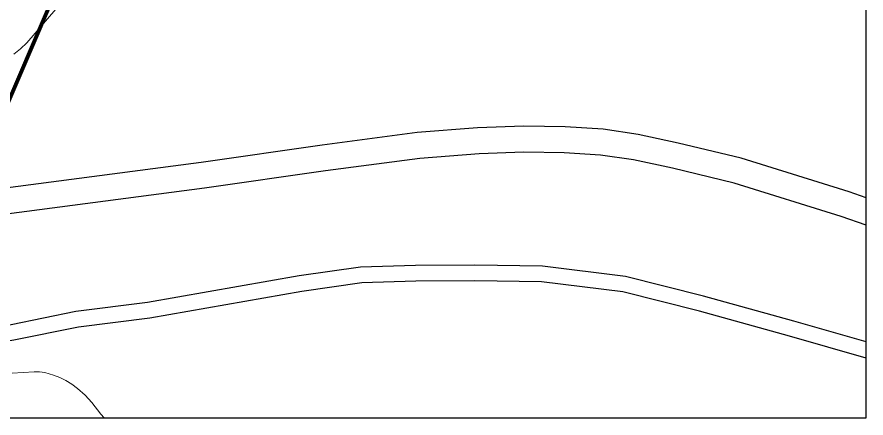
# Model space of a CAD drawing. Extents: x 27 to 849, y 0 to 853.
# Drawn here: x 631.8 to 848.9, y 7.4 to 109.9 of the extents above; entities that cross this region are included whole.
import ezdxf

# ---------------------------------------------------------------- set-up
doc = ezdxf.new("R2010")
doc.units = 0
doc.header["$LTSCALE"] = 2
for name, color, linetype in [('ARQ - PORTAS E ESQUADRIAS 1-50', 2, 'Continuous'), ('Curva Mestra', 1, 'Continuous'), ('TRA_Trecho_Rodoviario_L', 7, 'Continuous')]:
    doc.layers.add(name, color=color, linetype=linetype)

msp = doc.modelspace()

# ---------------------------------------------------------------- linework, layer by layer
at = {"layer": 'ARQ - PORTAS E ESQUADRIAS 1-50', "elevation": 45}
msp.add_lwpolyline([(848.94, 852.52), (26.51, 852.52), (26.51, 7.38), (848.94, 7.38)], close=True, dxfattribs=at)
at = {"layer": 'ARQ - PORTAS E ESQUADRIAS 1-50', "const_width": 1}
msp.add_lwpolyline([(619.66, 64.96), (532.95, 53.73), (488.22, 57.38), (464.07, 66.69), (452.24, 74.7), (148.79, 382.23), (76.61, 469.9), (65.46, 493.56), (62.14, 582.82), (440.6, 808.53), (802.5, 491.86), (619.66, 64.96)], close=True, dxfattribs=at)
at = {"layer": 'Curva Mestra', "lineweight": 0, "elevation": 20}
for points in [[(644.42, 115.06), (634.3, 103.31), (632.69, 101.73), (631, 100.38)], [(630.57, 18.83), (636.22, 19.2), (637.55, 19.15), (638.94, 18.97), (641.18, 18.37), (642.73, 17.75), (644.28, 16.97), (645.8, 16.04), (647.26, 14.96), (649.25, 13.18), (650.93, 11.32), (653.21, 8.39), (654.14, 7.42), (654.19, 7.38)]]:
    msp.add_lwpolyline(points, dxfattribs=at).dxf.unprotected_set("ltscale", 0)
at = {"layer": 'TRA_Trecho_Rodoviario_L', "color": 1}
for points in [[(848.94, 63.66), (844.66, 65.17), (816.97, 73.79), (800.9, 77.66), (790.68, 79.87), (781.72, 81.19), (772.03, 81.78), (761.4, 81.97), (749.6, 81.51), (734.18, 80.33), (709.83, 77.09), (678.88, 72.7), (619.66, 64.96), (575.96, 58.61), (548.63, 55.18), (532.95, 53.73), (522.4, 53.48), (511.07, 54.11), (500.06, 55.37), (488.22, 57.38), (478.65, 60.35), (464.07, 66.69), (454.48, 72.07)], [(848.94, 56.64), (842.57, 58.9), (815.22, 67.41), (799.43, 71.21), (789.5, 73.36), (781.04, 74.6), (771.77, 75.17), (761.47, 75.35), (749.98, 74.91), (734.86, 73.75), (710.73, 70.54), (679.77, 66.15), (620.57, 58.41), (576.85, 52.05), (549.34, 48.61), (533.34, 47.13), (522.3, 46.86), (510.51, 47.52), (499.13, 48.82), (486.68, 50.94), (476.34, 54.14), (461.13, 60.76), (450.94, 66.48)], [(848.94, 26.83), (830.48, 32.14), (807.36, 38.54), (787.46, 43.56), (766.23, 46.19), (748.88, 46.45), (733.76, 46.32), (719.67, 45.93), (704.01, 43.69), (665.21, 36.87), (646.88, 34.57), (630.34, 31.21), (617.63, 29.27), (598.91, 26.86), (583.87, 25.21), (562.28, 22.32), (537.82, 19.57), (522.95, 17.99), (513.95, 17.84), (500.64, 18.97), (486.16, 22.77), (470.82, 25.64), (458.23, 29.23), (444.37, 34.16)], [(848.94, 22.67), (829.4, 28.29), (806.34, 34.67), (786.72, 39.62), (765.95, 42.19), (748.86, 42.45), (733.84, 42.32), (720.01, 41.94), (704.63, 39.74), (665.8, 32.91), (647.53, 30.62), (631.04, 27.27), (618.19, 25.31), (599.38, 22.88), (584.35, 21.24), (562.77, 18.35), (538.26, 15.59), (523.2, 13.99), (513.82, 13.84), (499.96, 15.01), (485.28, 18.87), (469.9, 21.74), (457.01, 25.42), (442.87, 30.45)]]:
    msp.add_lwpolyline(points, dxfattribs=at)

doc.saveas('drawing.dxf')
